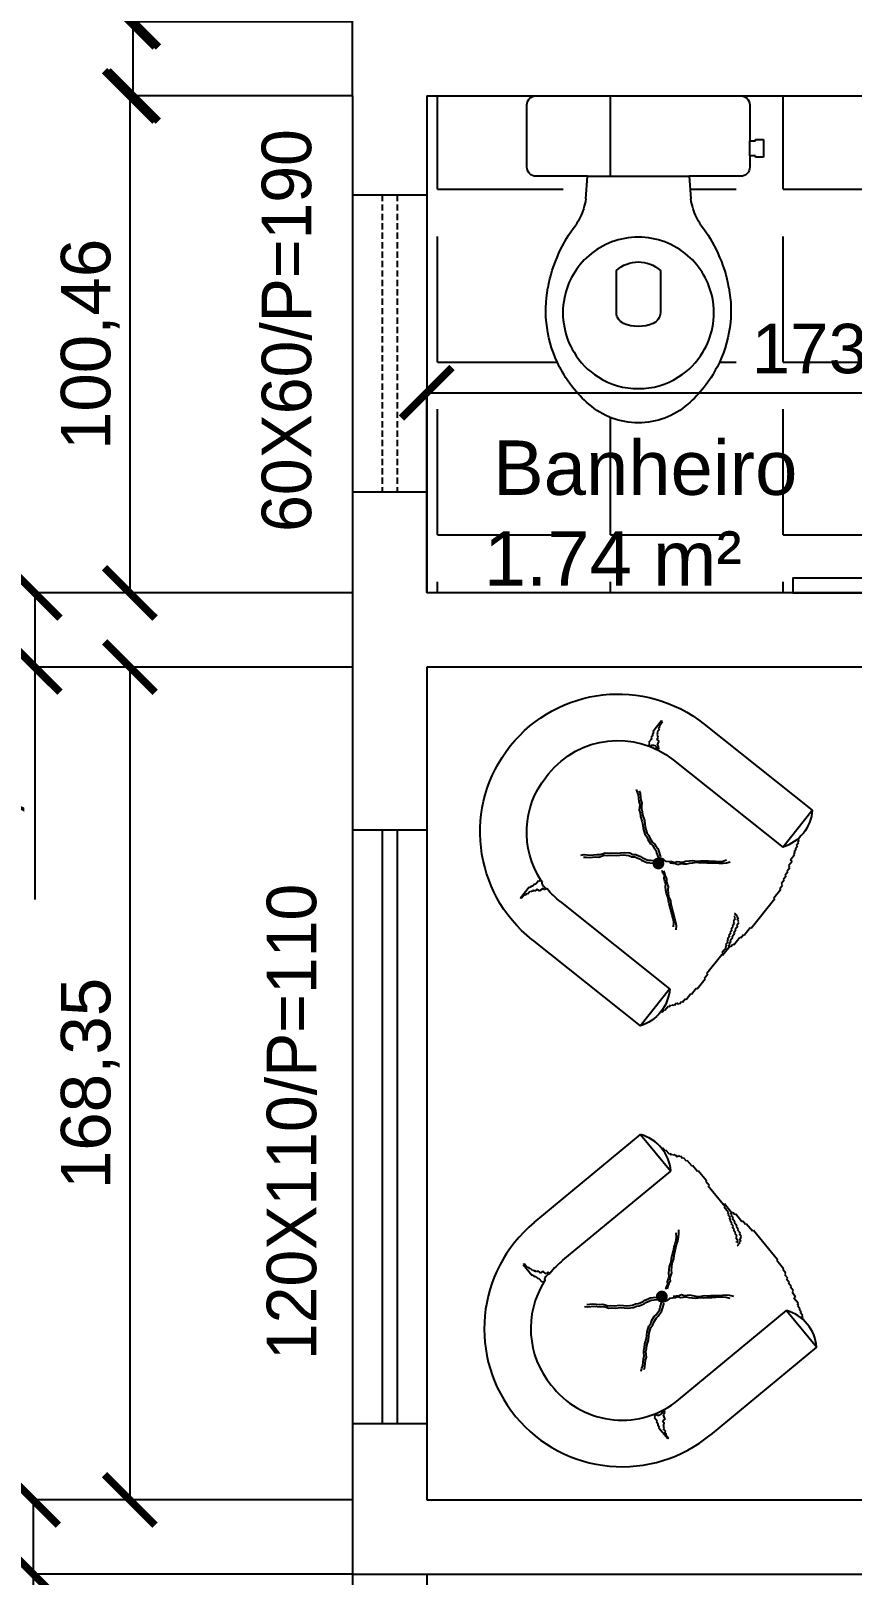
# Model space of a CAD drawing. Header units: metres. Extents: x 13415 to 21618, y 7657 to 10396.
# Drawn here: x 15529.3 to 15695.3, y 8276.5 to 8588.7 of the extents above; entities that cross this region are included whole.
import ezdxf

# ---------------------------------------------------------------- set-up
doc = ezdxf.new("R2010")
doc.units = ezdxf.units.M
doc.header["$LTSCALE"] = 0.2
doc.linetypes.add('HIDDENX2', pattern=[19.05, 12.7, -6.35])
for name, color, linetype in [('01', 1, 'Continuous'), ('02', 2, 'Continuous'), ('03', 3, 'Continuous'), ('04', 4, 'Continuous'), ('05', 5, 'Continuous'), ('06', 6, 'Continuous'), ('Block1', 1, 'Continuous'), ('Block2', 2, 'Continuous')]:
    doc.layers.add(name, color=color, linetype=linetype)
doc.styles.get("Standard").update_dxf_attribs({"font": 'arial.ttf'})
doc.dimstyles.new('Cotas Externas', dxfattribs={"dimtxt": 10, "dimasz": 10.2, "dimexe": 0.125, "dimexo": 0.0625, "dimgap": 2, "dimtad": 1, "dimzin": 1, "dimtxsty": 'Standard', "dimblk": 'ARCHTICK', "dimcen": 0.2, "dimclrd": 2, "dimclre": 2, "dimadec": 0, "dimazin": 0, "dimtfac": 1, "dimtmove": 0, "dimatfit": 3, "dimfxl": 1, "dimarcsym": 0})
doc.dimstyles.new('Gustavo', dxfattribs={"dimtxt": 10, "dimasz": 5, "dimexe": 0.18, "dimexo": 0.0625, "dimgap": 2, "dimtad": 1, "dimtxsty": 'Standard', "dimblk": 'ARCHTICK', "dimcen": 0.09, "dimse1": 1, "dimse2": 1, "dimclrd": 2, "dimadec": 0, "dimazin": 0, "dimtfac": 1, "dimtofl": 0, "dimtmove": 0, "dimatfit": 3, "dimfxl": 1, "dimtolj": 1, "dimtzin": 0, "dimarcsym": 0})

# ---------------------------------------------------------------- blocks, each defined once
blk = doc.blocks.new('Vaso003c')
for p, q in [((12.1, 22.5), (4.8, 22.5)), ((15.1, 22.5), (12.1, 22.5)), ((17.35, 22.5), (15.1, 22.5)), ((3, 20.7), (3, -20.7)), ((19.25, 10.28), (19.25, 20.7)), ((23.8, 10.6), (19.25, 10.28)), ((19.25, -20.7), (19.25, -10.28)), ((19.25, -10.28), (23.8, -10.6)), ((4.8, -22.5), (12.1, -22.5)), ((12.1, -23.65), (11.8, -23.65)), ((11.8, -23.65), (11.8, -25.25)), ((12.1, -22.5), (12.1, -23.65)), ((15.1, -23.65), (15.1, -22.5)), ((15.1, -22.5), (17.35, -22.5)), ((15.4, -23.65), (15.1, -23.65)), ((15.4, -25.25), (15.4, -23.65)), ((11.8, -25.25), (13.6, -25.25)), ((13.6, -25.25), (15.4, -25.25))]:
    blk.add_line(p, q)
for points in [[(31.55, 0, -0.18052), (35.3, 10, -0.167158), (43.8, 14.95, -0.1), (49.8, 14.95, -0.096291), (54.8, 13, -0.13332), (59.8, 8.1, -0.150886), (62.15, 0, -0.150886), (59.8, -8.1, -0.13332), (54.8, -13, -0.096291), (49.8, -14.95, -0.1), (43.8, -14.95, -0.167158), (35.3, -10, -0.18052)], [(49, 3, 0.276984), (46.8, 4.45), (38.3, 4.45, 0.393258), (38.3, -4.45), (46.8, -4.45, 0.276984), (49, -3, 0.2)]]:
    blk.add_lwpolyline(points, format="xyb", close=True)
for points in [[(19.25, 10.28), (19.25, 0), (19.25, -10.28)], [(15.1, -22.5), (12.1, -22.5)]]:
    blk.add_lwpolyline(points)
for centre, radius, start, end in [((4.79, 20.71), 1.79, 89.5929, 180.3396), ((17.43, 20.68), 1.82, 0.5732, 92.5231), ((45.61, -8.55), 26.87, 113.7212, 127.9102), ((46.37, -8.52), 27.15, 99.682, 115.2124), ((46.37, -4.6), 23.31, 81.5468, 101.3173), ((46.37, -6.14), 24.83, 62.5846, 82.0561), ((46.69, -5.94), 24.5, 40.581, 63.0371), ((20.89, 25.37), 15.14, 288.9102, 302.8225), ((20.08, 31.83), 21.55, 279.9541, 285.4067), ((53.92, -0.05), 15.18, 0.1765, 41.4371), ((53.92, 0.05), 15.18, 318.5629, 359.8235), ((20.08, -31.83), 21.55, 74.5933, 80.0459), ((20.89, -25.37), 15.14, 57.1775, 71.0898), ((46.69, 5.94), 24.5, 296.9629, 319.419), ((45.61, 8.55), 26.87, 232.0898, 246.2788), ((46.37, 8.52), 27.15, 244.7876, 260.318), ((46.37, 4.6), 23.31, 258.6827, 278.4532), ((46.37, 6.14), 24.83, 277.9439, 297.4154), ((4.79, -20.71), 1.79, 179.6604, 270.4071), ((17.43, -20.68), 1.82, 267.4769, 359.4268)]:
    blk.add_arc(centre, radius, start, end)
blk = doc.blocks.new('Poltrona011')
at = {"layer": 'Block1'}
for p, q in [((-7.19, 43.4), (-6.62, 42.97)), ((-7.05, 42.69), (-6.48, 42.26)), ((-6.62, 42.97), (-6.2, 42.54)), ((-6.48, 42.26), (-6.05, 41.83)), ((-6.2, 42.54), (-5.77, 41.97)), ((-6.05, 41.83), (-5.63, 41.26)), ((-5.77, 41.97), (-5.48, 41.54)), ((-5.63, 41.26), (-5.34, 40.83)), ((-5.48, 41.54), (-5.06, 40.97)), ((6.49, 41.54), (6.06, 40.97)), ((6.63, 41.26), (6.35, 40.83)), ((6.77, 41.97), (6.49, 41.54)), ((7.06, 41.83), (6.63, 41.26)), ((7.2, 42.54), (6.77, 41.97)), ((7.49, 42.26), (7.06, 41.83)), ((7.63, 42.97), (7.2, 42.54)), ((8.06, 42.68), (7.49, 42.26)), ((8.2, 43.4), (7.63, 42.97)), ((-5.34, 40.83), (-4.91, 40.26)), ((-5.06, 40.97), (-4.49, 40.26)), ((-4.91, 40.26), (-4.34, 39.55)), ((-4.49, 40.26), (-4.2, 39.83)), ((-4.34, 39.55), (-4.06, 39.12)), ((-4.2, 39.83), (-3.77, 39.41)), ((-4.06, 39.12), (-3.63, 38.69)), ((-3.77, 39.41), (-3.35, 38.69)), ((-3.63, 38.69), (-3.2, 37.98)), ((-3.35, 38.69), (-2.92, 38.26)), ((4.35, 38.69), (3.92, 38.26)), ((4.64, 38.69), (4.21, 37.98)), ((4.78, 39.4), (4.35, 38.69)), ((5.06, 39.12), (4.64, 38.69)), ((5.21, 39.83), (4.78, 39.4)), ((5.35, 39.55), (5.06, 39.12)), ((5.49, 40.26), (5.21, 39.83)), ((5.92, 40.26), (5.35, 39.55)), ((6.06, 40.97), (5.49, 40.26)), ((6.35, 40.83), (5.92, 40.26)), ((-3.2, 37.98), (-2.78, 37.55)), ((-2.92, 38.26), (-2.49, 37.84)), ((-2.78, 37.55), (-2.35, 37.12)), ((-2.49, 37.84), (-2.06, 37.55)), ((-2.35, 37.12), (-1.92, 36.84)), ((-2.06, 37.55), (-1.78, 37.12)), ((-1.92, 36.84), (-1.64, 36.41)), ((-1.78, 37.12), (-1.49, 36.7)), ((-1.64, 36.41), (-1.35, 35.98)), ((-1.49, 36.7), (-1.07, 36.41)), ((-1.35, 35.98), (-0.92, 35.7)), ((-1.07, 36.41), (-0.92, 35.98)), ((-0.92, 35.98), (-0.64, 35.55)), ((-0.92, 35.7), (-0.78, 35.27)), ((1.93, 35.98), (1.64, 35.55)), ((1.93, 35.7), (1.78, 35.27)), ((2.07, 36.41), (1.93, 35.98)), ((2.35, 35.98), (1.93, 35.7)), ((2.5, 36.69), (2.07, 36.41)), ((2.64, 36.41), (2.35, 35.98)), ((2.78, 37.12), (2.5, 36.69)), ((2.92, 36.84), (2.64, 36.41)), ((3.07, 37.55), (2.78, 37.12)), ((3.35, 37.12), (2.92, 36.84)), ((3.49, 37.84), (3.07, 37.55)), ((3.78, 37.55), (3.35, 37.12)), ((3.92, 38.26), (3.49, 37.84)), ((4.21, 37.98), (3.78, 37.55)), ((-0.78, 35.27), (-0.5, 34.84)), ((-0.78, 32.27), (-0.21, 33.13)), ((-0.64, 35.55), (-0.35, 35.13)), ((-0.35, 32.13), (0.22, 32.99)), ((0.5, 33.41), (0.36, 33.84)), ((0.79, 32.99), (0.5, 33.41)), ((1.36, 32.13), (0.79, 32.99)), ((1.07, 33.41), (0.93, 32.99)), ((1.21, 33.84), (1.07, 33.41)), ((1.5, 34.84), (1.21, 34.41)), ((1.21, 34.41), (1.21, 33.84)), ((1.78, 32.27), (1.21, 33.13)), ((1.64, 35.55), (1.36, 35.13)), ((1.78, 35.27), (1.5, 34.84)), ((-1.64, 29.56), (-1.35, 30.42)), ((-1.35, 30.85), (-1.21, 31.28)), ((-1.35, 30.42), (-1.35, 30.85)), ((-1.21, 31.28), (-1.07, 31.85)), ((-1.21, 29.42), (-0.93, 30.28)), ((-1.07, 31.85), (-0.78, 32.27)), ((-0.93, 30.71), (-0.78, 31.13)), ((-0.93, 30.28), (-0.93, 30.71)), ((-0.78, 31.13), (-0.64, 31.7)), ((-0.64, 31.7), (-0.35, 32.13)), ((1.64, 31.7), (1.36, 32.13)), ((1.78, 31.13), (1.64, 31.7)), ((2.07, 31.85), (1.78, 32.27)), ((1.93, 30.7), (1.78, 31.13)), ((1.93, 30.28), (1.93, 30.7)), ((2.21, 29.42), (1.93, 30.28)), ((2.21, 31.28), (2.07, 31.85)), ((2.35, 30.85), (2.21, 31.28)), ((2.35, 30.42), (2.35, 30.85)), ((2.64, 29.56), (2.35, 30.42)), ((-3.06, 27.28), (-2.64, 27.71)), ((-2.64, 27.71), (-2.07, 28.57)), ((-2.64, 27.14), (-2.21, 27.57)), ((-2.21, 27.57), (-1.64, 28.42)), ((-2.07, 28.57), (-1.92, 29.14)), ((-1.92, 29.14), (-1.64, 29.56)), ((-1.64, 28.42), (-1.5, 28.99)), ((-1.5, 28.99), (-1.21, 29.42)), ((2.5, 28.99), (2.21, 29.42)), ((2.64, 28.42), (2.5, 28.99)), ((2.92, 29.14), (2.64, 29.56)), ((3.21, 27.57), (2.64, 28.42)), ((3.07, 28.57), (2.92, 29.14)), ((3.64, 27.71), (3.07, 28.57)), ((3.64, 27.14), (3.21, 27.57)), ((4.06, 27.28), (3.64, 27.71)), ((-5.63, 24.57), (-5.2, 24.86)), ((-5.2, 24.86), (-4.78, 25.14)), ((-5.2, 24.43), (-4.78, 24.72)), ((-4.78, 24.72), (-4.35, 25)), ((-4.78, 25.14), (-4.49, 25.57)), ((-4.49, 25.57), (-4.06, 26)), ((-4.35, 25), (-4.06, 25.43)), ((-4.06, 26), (-3.49, 26.86)), ((-4.06, 25.43), (-3.63, 25.86)), ((-3.63, 25.86), (-3.06, 26.71)), ((-3.49, 26.86), (-3.06, 27.28)), ((-3.06, 26.71), (-2.64, 27.14)), ((4.06, 26.71), (3.64, 27.14)), ((4.49, 26.85), (4.06, 27.28)), ((4.63, 25.86), (4.06, 26.71)), ((5.06, 26), (4.49, 26.85)), ((5.06, 25.43), (4.63, 25.86)), ((5.49, 25.57), (5.06, 26)), ((5.35, 25), (5.06, 25.43)), ((5.77, 24.71), (5.35, 25)), ((5.77, 25.14), (5.49, 25.57)), ((6.2, 24.86), (5.77, 25.14)), ((6.2, 24.43), (5.77, 24.71)), ((6.63, 24.57), (6.2, 24.86)), ((-7.34, 22.44), (-7.06, 22.86)), ((-7.34, 21.86), (-6.91, 22.29)), ((-7.06, 22.86), (-6.77, 23.29)), ((-6.91, 22.29), (-6.63, 22.72)), ((-6.77, 23.29), (-5.92, 24.15)), ((-6.63, 22.72), (-6.34, 23.15)), ((-6.34, 23.15), (-5.49, 24)), ((-5.92, 24.15), (-5.63, 24.57)), ((-5.49, 24), (-5.2, 24.43)), ((6.49, 24), (6.2, 24.43)), ((7.34, 23.15), (6.49, 24)), ((6.91, 24.14), (6.63, 24.57)), ((7.77, 23.29), (6.91, 24.14)), ((7.63, 22.72), (7.34, 23.15)), ((7.91, 22.29), (7.63, 22.72)), ((8.05, 22.86), (7.77, 23.29)), ((-17.68, 19.2), (-17.87, 19.01)), ((-17.48, 19.2), (-17.68, 19.2)), ((-17.29, 19.58), (-17.48, 19.39)), ((-17.48, 19.39), (-17.48, 19.2)), ((-16.91, 19.58), (-17.29, 19.58)), ((-16.71, 20.16), (-16.91, 20.16)), ((-16.91, 20.16), (-16.91, 19.58)), ((-16.14, 20.35), (-16.71, 20.16)), ((-15.94, 20.73), (-16.14, 20.73)), ((-16.14, 20.73), (-16.14, 20.35)), ((-15.77, 20.95), (-15.94, 20.73)), ((-15.84, 20.65), (-15.82, 20.74)), ((-15.84, 20.4), (-15.84, 20.65)), ((-15.82, 20.31), (-15.84, 20.4)), ((-15.82, 20.74), (-15.78, 20.82)), ((-15.82, 19.97), (-15.82, 20.31)), ((-15.74, 19.88), (-15.82, 19.97)), ((-15.78, 20.82), (-15.76, 20.91)), ((-15.76, 20.91), (-15.76, 20.93)), ((-15.71, 19.8), (-15.74, 19.88)), ((-15.67, 19.69), (-15.71, 19.8)), ((-15.63, 19.59), (-15.67, 19.69)), ((-15.54, 19.52), (-15.63, 19.59)), ((-15.44, 19.48), (-15.54, 19.52)), ((-15.31, 19.42), (-15.44, 19.48)), ((-15.37, 19.01), (-15.37, 19.2)), ((-15.37, 19.2), (-15.18, 19.2)), ((-15.25, 19.33), (-15.31, 19.42)), ((15.41, 19.19), (15.41, 19.58)), ((15.48, 19.32), (15.54, 19.41)), ((15.54, 19.41), (15.67, 19.47)), ((15.67, 19.47), (15.78, 19.52)), ((15.99, 20.92), (15.74, 20.33)), ((15.78, 19.52), (15.86, 19.58)), ((15.86, 19.58), (15.91, 19.69)), ((15.91, 19.69), (15.95, 19.79)), ((15.95, 19.79), (15.97, 19.88)), ((15.97, 19.88), (16.06, 19.96)), ((15.99, 20.9), (15.99, 20.92)), ((16.01, 20.81), (15.99, 20.9)), ((16, 20.94), (16.18, 20.73)), ((16.06, 20.73), (16.01, 20.81)), ((16.08, 20.64), (16.06, 20.73)), ((16.06, 20.3), (16.08, 20.39)), ((16.06, 19.96), (16.06, 20.3)), ((16.08, 20.39), (16.08, 20.64)), ((16.18, 20.73), (16.37, 20.73)), ((16.37, 20.73), (16.37, 20.34)), ((16.37, 20.34), (16.95, 20.15)), ((16.95, 20.15), (17.14, 20.15)), ((17.14, 20.15), (17.14, 19.58)), ((17.14, 19.58), (17.53, 19.58)), ((17.53, 19.58), (17.72, 19.38)), ((17.72, 19.38), (17.72, 19.19)), ((-19.21, 18.43), (-19.98, 18.43)), ((-19.98, 18.43), (-19.98, 18.24)), ((-19.98, 18.24), (-17.48, 18.24)), ((-19.02, 18.62), (-19.21, 18.43)), ((-18.64, 18.62), (-19.02, 18.62)), ((-18.06, 18.81), (-18.64, 18.81)), ((-18.64, 18.81), (-18.64, 18.62)), ((-17.87, 19.01), (-18.06, 19.01)), ((-18.06, 19.01), (-18.06, 18.81)), ((-17.48, 18.24), (-17.48, 18.43)), ((-17.48, 18.43), (-17.1, 18.43)), ((-17.1, 18.43), (-16.91, 18.62)), ((-16.91, 18.62), (-16.52, 18.62)), ((-16.52, 18.62), (-16.33, 18.81)), ((-16.33, 18.81), (-15.56, 18.81)), ((-15.56, 18.81), (-15.56, 19.01)), ((-15.56, 19.01), (-15.37, 19.01)), ((15.6, 19.19), (15.41, 19.19)), ((15.6, 19), (15.6, 19.19)), ((15.79, 19), (15.6, 19)), ((15.79, 18.81), (15.79, 19)), ((16.56, 18.81), (15.79, 18.81)), ((16.76, 18.61), (16.56, 18.81)), ((17.14, 18.61), (16.76, 18.61)), ((17.33, 18.42), (17.14, 18.61)), ((17.72, 18.42), (17.33, 18.42)), ((17.72, 19.19), (17.91, 19.19)), ((17.72, 18.23), (17.72, 18.42)), ((20.22, 18.23), (17.72, 18.23)), ((17.91, 19.19), (18.1, 19)), ((18.1, 19), (18.29, 19)), ((18.29, 19), (18.29, 18.81)), ((18.29, 18.81), (18.87, 18.81)), ((18.87, 18.81), (18.87, 18.61)), ((18.87, 18.61), (19.26, 18.61)), ((19.26, 18.61), (19.45, 18.42)), ((19.45, 18.42), (20.22, 18.42)), ((20.22, 18.42), (20.22, 18.23))]:
    blk.add_line(p, q, dxfattribs=at)
at = {"layer": 'Block1', "const_width": 1.05}
blk.add_lwpolyline([(0.07, 33.03, -1), (0.07, 34.08, -1)], format="xyb", close=True, dxfattribs=at)
at = {"layer": 'Block2'}
for p, q in [((-16.52, 52.05), (-16.52, 52.24)), ((-16.52, 52.24), (-15.75, 52.24)), ((-15.75, 52.24), (-15.75, 52.44)), ((-15.75, 52.44), (-14.4, 52.44)), ((-14.4, 52.44), (-14.4, 52.63)), ((-14.4, 52.63), (-13.06, 52.63)), ((-13.06, 52.63), (-13.06, 52.82)), ((-13.06, 52.82), (-10.75, 52.82)), ((-10.75, 52.82), (-10.75, 52.63)), ((-10.75, 52.63), (-9.79, 52.63)), ((-9.79, 52.63), (-9.79, 52.44)), ((-9.79, 52.44), (-5.56, 52.43)), ((-5.75, 52.43), (-5.17, 52.43)), ((-5.56, 52.43), (-5.56, 52.63)), ((-5.56, 52.63), (-3.44, 52.63)), ((-5.17, 52.43), (-5.17, 52.24)), ((-5.17, 52.24), (-4.02, 52.24)), ((-4.02, 52.24), (-4.02, 52.05)), ((-3.64, 52.63), (-3.64, 52.43)), ((-3.64, 52.43), (-3.25, 52.43)), ((-3.44, 52.63), (-3.44, 52.82)), ((-3.44, 52.82), (-2.87, 52.82)), ((-3.25, 52.43), (-3.25, 52.24)), ((-3.25, 52.24), (-2.68, 52.24)), ((-2.87, 52.82), (-2.87, 53.01)), ((-2.87, 53.01), (-1.14, 53.01)), ((-2.68, 52.24), (-2.68, 52.05)), ((-1.14, 53.2), (-0.37, 53.2)), ((-1.14, 53.01), (-1.14, 53.2)), ((-0.37, 53.39), (1.36, 53.39)), ((-0.37, 53.2), (-0.37, 53.39)), ((1.36, 53.59), (8.09, 53.58)), ((1.36, 53.39), (1.36, 53.59)), ((8.09, 53.58), (8.09, 53.39)), ((8.09, 53.39), (10.01, 53.39)), ((10.01, 53.39), (10.01, 53.2)), ((10.01, 53.2), (10.78, 53.2)), ((10.78, 53.2), (10.78, 53.01)), ((10.78, 53.01), (10.97, 53.01)), ((10.97, 53.01), (10.97, 52.82)), ((10.97, 52.82), (11.74, 52.82)), ((11.74, 52.82), (11.74, 52.62)), ((11.74, 52.62), (12.51, 52.62)), ((12.51, 52.62), (12.51, 52.43)), ((12.51, 52.43), (13.28, 52.43)), ((13.28, 52.43), (13.28, 52.24)), ((13.28, 52.24), (14.05, 52.24)), ((14.05, 52.24), (14.05, 52.05)), ((-20.17, 50.32), (-20.17, 50.52)), ((-20.17, 50.52), (-19.59, 50.52)), ((-19.59, 50.52), (-19.59, 50.71)), ((-19.59, 50.71), (-18.63, 50.71)), ((-18.63, 50.71), (-18.63, 50.9)), ((-18.63, 50.9), (-18.25, 50.9)), ((-18.25, 50.9), (-18.25, 51.09)), ((-18.25, 51.09), (-18.05, 51.09)), ((-18.05, 51.09), (-18.05, 51.28)), ((-18.05, 51.28), (-17.86, 51.28)), ((-17.86, 51.28), (-17.86, 51.48)), ((-17.86, 51.48), (-17.28, 51.48)), ((-17.28, 51.48), (-17.28, 51.86)), ((-17.28, 51.86), (-17.09, 51.86)), ((-17.09, 51.86), (-17.09, 52.05)), ((-17.09, 52.05), (-16.52, 52.05)), ((-4.02, 52.05), (-3.64, 52.05)), ((-3.64, 52.05), (-3.64, 51.86)), ((-3.64, 51.86), (-3.06, 51.86)), ((-3.06, 51.86), (-3.06, 51.67)), ((-3.06, 51.67), (-2.68, 51.67)), ((-2.68, 51.67), (-2.68, 51.47)), ((-2.68, 51.47), (-2.1, 51.47)), ((-2.68, 52.05), (-1.91, 52.05)), ((-2.1, 51.47), (-2.1, 51.28)), ((-2.1, 51.28), (-1.52, 51.28)), ((-1.91, 52.05), (-1.91, 51.86)), ((-1.91, 51.86), (-1.14, 51.86)), ((-1.52, 51.28), (-1.52, 51.09)), ((-1.52, 51.09), (-0.95, 51.09)), ((-1.14, 51.86), (-1.14, 51.66)), ((-1.14, 51.66), (-0.56, 51.66)), ((-0.95, 51.09), (-0.95, 50.9)), ((-0.95, 50.9), (-0.37, 50.9)), ((-0.56, 51.66), (-0.56, 51.47)), ((-0.56, 51.47), (0.21, 51.47)), ((-0.37, 50.9), (-0.37, 50.7)), ((-0.37, 50.7), (0.21, 50.7)), ((0.21, 51.47), (0.21, 51.28)), ((0.21, 51.28), (0.78, 51.28)), ((0.21, 50.7), (0.21, 50.51)), ((0.21, 50.51), (0.4, 50.51)), ((0.4, 50.51), (0.4, 50.32)), ((0.4, 50.32), (0.98, 50.32)), ((0.78, 51.28), (0.78, 51.09)), ((0.78, 51.09), (0.98, 51.09)), ((0.98, 51.09), (0.98, 50.7)), ((0.98, 50.7), (1.36, 50.7)), ((0.98, 50.32), (0.98, 50.13)), ((0.98, 50.13), (1.17, 50.13)), ((1.17, 49.94), (0.98, 49.94)), ((1.17, 50.13), (1.17, 49.94)), ((1.36, 50.7), (1.36, 50.32)), ((1.36, 50.32), (1.55, 50.32)), ((1.55, 50.32), (1.55, 49.74)), ((1.55, 49.74), (1.75, 49.74)), ((14.05, 52.05), (14.24, 52.05)), ((14.24, 52.05), (14.24, 51.85)), ((14.24, 51.85), (15.2, 51.85)), ((15.2, 51.85), (15.2, 51.47)), ((15.2, 51.47), (16.36, 51.47)), ((16.36, 51.47), (16.36, 51.28)), ((16.36, 51.28), (16.74, 51.28)), ((16.74, 51.28), (16.74, 51.09)), ((16.74, 51.09), (17.32, 51.09)), ((17.32, 51.09), (17.32, 50.89)), ((17.32, 50.89), (17.89, 50.89)), ((17.89, 50.89), (17.89, 50.7)), ((17.89, 50.7), (18.47, 50.7)), ((18.47, 50.7), (18.47, 50.51)), ((18.47, 50.51), (18.85, 50.51)), ((18.85, 50.51), (18.85, 50.32)), ((18.85, 50.32), (19.05, 50.32)), ((-24.5, 24.5), (-24.49, 49)), ((-24.49, 49), (-16.09, 49)), ((-16.1, 24.15), (-16.09, 49)), ((16.1, 24.15), (16.11, 49)), ((16.11, 49), (24.51, 49)), ((16.11, 49), (24.51, 49)), ((24.5, 24.5), (24.51, 49)), ((-0.35, 8.4), (0.35, 8.4)), ((0, 0), (0, 0))]:
    blk.add_line(p, q, dxfattribs=at)
for centre, radius, start, end in [((-20.29, 43.01), 7.32, 54.9829, 124.9953), ((20.31, 43), 7.32, 54.9829, 124.9953), ((0, 24.5), 24.5, 179.9891, 269.9891), ((-0.35, 24.15), 15.75, 179.9891, 191.7233), ((0, 24.5), 24.5, 269.9891, 359.9891), ((0.35, 24.15), 15.75, 269.9891, 359.9891), ((-0.35, 24.15), 15.75, 198.3285, 269.9891)]:
    blk.add_arc(centre, radius, start, end, dxfattribs=at)
blk = doc.blocks.new('_ArchTick')
at = {"color": 0, "linetype": 'ByBlock', "const_width": 0.15}
blk.add_lwpolyline([(-0.5, -0.5), (0.5, 0.5)], dxfattribs=at)
blk = doc.blocks.new('*D143')
at = {"layer": '04', "color": 2, "lineweight": -2, "transparency": 16777216}
for p, q in [((15594.28, 8855.52), (15549.22, 8855.52)), ((15549.34, 8855.52), (15549.34, 8590.52)), ((15594.28, 8590.52), (15549.22, 8590.52))]:
    blk.add_line(p, q, dxfattribs=at)
at = {"layer": 'Defpoints', "color": 0, "transparency": 16777216}
for p in [(15594.34, 8855.52), (15549.34, 8590.52), (15594.34, 8590.52)]:
    blk.add_point(p, dxfattribs=at)
at = {"layer": '04', "color": 2, "lineweight": -2, "transparency": 16777216, "xscale": 10.2, "yscale": 10.2, "zscale": 10.2}
for p, rotation in [((15549.34, 8855.52), 90), ((15549.34, 8590.52), 270)]:
    blk.add_blockref('_ArchTick', p, dxfattribs=dict(at, rotation=rotation))
at = {"layer": '04', "color": 0, "transparency": 16777216, "insert": (15541.33, 8723.02), "char_height": 10, "attachment_point": 5, "rotation": 90}
blk.add_mtext('265,00', dxfattribs=at)
blk = doc.blocks.new('*D144')
at = {"layer": '04', "color": 2, "lineweight": -2, "transparency": 16777216}
for p, q in [((15594.28, 8575.52), (15549.22, 8575.52)), ((15549.34, 8575.52), (15549.34, 8475.06)), ((15594.28, 8475.06), (15549.22, 8475.06))]:
    blk.add_line(p, q, dxfattribs=at)
at = {"layer": 'Defpoints', "color": 0, "transparency": 16777216}
for p in [(15594.34, 8575.52), (15549.34, 8475.06), (15594.34, 8475.06)]:
    blk.add_point(p, dxfattribs=at)
at = {"layer": '04', "color": 2, "lineweight": -2, "transparency": 16777216, "xscale": 10.2, "yscale": 10.2, "zscale": 10.2}
for p, rotation in [((15549.34, 8575.52), 90), ((15549.34, 8475.06), 270)]:
    blk.add_blockref('_ArchTick', p, dxfattribs=dict(at, rotation=rotation))
at = {"layer": '04', "color": 0, "transparency": 16777216, "insert": (15541.33, 8525.29), "char_height": 10, "attachment_point": 5, "rotation": 90}
blk.add_mtext('100,46', dxfattribs=at)
blk = doc.blocks.new('*D145')
at = {"layer": '04', "color": 2, "lineweight": -2, "transparency": 16777216}
for p, q in [((15594.28, 8475.06), (15530.01, 8475.06)), ((15530.13, 8475.06), (15530.13, 8460.06)), ((15594.28, 8460.06), (15530.01, 8460.06)), ((15530.13, 8460.06), (15530.13, 8413.09))]:
    blk.add_line(p, q, dxfattribs=at)
at = {"layer": 'Defpoints', "color": 0, "transparency": 16777216}
for p in [(15594.34, 8475.06), (15530.13, 8460.06), (15594.34, 8460.06)]:
    blk.add_point(p, dxfattribs=at)
at = {"layer": '04', "color": 2, "lineweight": -2, "transparency": 16777216, "xscale": 10.2, "yscale": 10.2, "zscale": 10.2}
for p, rotation in [((15530.13, 8475.06), 90), ((15530.13, 8460.06), 270)]:
    blk.add_blockref('_ArchTick', p, dxfattribs=dict(at, rotation=rotation))
at = {"layer": '04', "color": 0, "transparency": 16777216, "insert": (15522.12, 8431.47), "char_height": 10, "attachment_point": 5, "rotation": 90}
blk.add_mtext('15,00', dxfattribs=at)
blk = doc.blocks.new('*D146')
at = {"layer": '04', "color": 2, "lineweight": -2, "transparency": 16777216}
for p, q in [((15594.28, 8460.06), (15549.22, 8460.06)), ((15549.34, 8460.06), (15549.34, 8291.71)), ((15594.28, 8291.71), (15549.22, 8291.71))]:
    blk.add_line(p, q, dxfattribs=at)
at = {"layer": 'Defpoints', "color": 0, "transparency": 16777216}
for p in [(15594.34, 8460.06), (15549.34, 8291.71), (15594.34, 8291.71)]:
    blk.add_point(p, dxfattribs=at)
at = {"layer": '04', "color": 2, "lineweight": -2, "transparency": 16777216, "xscale": 10.2, "yscale": 10.2, "zscale": 10.2}
for p, rotation in [((15549.34, 8460.06), 90), ((15549.34, 8291.71), 270)]:
    blk.add_blockref('_ArchTick', p, dxfattribs=dict(at, rotation=rotation))
at = {"layer": '04', "color": 0, "transparency": 16777216, "insert": (15541.33, 8375.89), "char_height": 10, "attachment_point": 5, "rotation": 90}
blk.add_mtext('168,35', dxfattribs=at)
blk = doc.blocks.new('*D148')
at = {"layer": '04', "color": 2, "lineweight": -2, "transparency": 16777216}
for p, q in [((15550.02, 8590.52), (15550.02, 8637.49)), ((15594.28, 8590.52), (15549.9, 8590.52)), ((15550.02, 8575.52), (15550.02, 8590.52)), ((15594.28, 8575.52), (15549.9, 8575.52))]:
    blk.add_line(p, q, dxfattribs=at)
at = {"layer": 'Defpoints', "color": 0, "transparency": 16777216}
for p in [(15550.02, 8590.52), (15594.34, 8590.52), (15594.34, 8575.52)]:
    blk.add_point(p, dxfattribs=at)
at = {"layer": '04', "color": 2, "lineweight": -2, "transparency": 16777216, "xscale": 10.2, "yscale": 10.2, "zscale": 10.2}
for p, rotation in [((15550.02, 8590.52), 90), ((15550.02, 8575.52), 270)]:
    blk.add_blockref('_ArchTick', p, dxfattribs=dict(at, rotation=rotation))
at = {"layer": '04', "color": 0, "transparency": 16777216, "insert": (15542.01, 8619.1), "char_height": 10, "attachment_point": 5, "rotation": 90}
blk.add_mtext('15,00', dxfattribs=at)
blk = doc.blocks.new('*D154')
at = {"layer": '04', "color": 2, "lineweight": -2, "transparency": 16777216}
for p, q in [((15594.34, 8276.65), (15594.34, 8206.17)), ((15609.34, 8276.65), (15609.34, 8206.17)), ((15594.34, 8206.29), (15547.37, 8206.29)), ((15609.34, 8206.29), (15594.34, 8206.29))]:
    blk.add_line(p, q, dxfattribs=at)
at = {"layer": 'Defpoints', "color": 0, "transparency": 16777216}
for p in [(15594.34, 8276.71), (15609.34, 8276.71), (15609.34, 8206.29)]:
    blk.add_point(p, dxfattribs=at)
at = {"layer": '04', "color": 2, "lineweight": -2, "transparency": 16777216, "xscale": 10.2, "yscale": 10.2, "zscale": 10.2, "rotation": 180}
blk.add_blockref('_ArchTick', (15594.34, 8206.29), dxfattribs=at)
at = {"layer": '04', "color": 2, "lineweight": -2, "transparency": 16777216, "xscale": 10.2, "yscale": 10.2, "zscale": 10.2}
blk.add_blockref('_ArchTick', (15609.34, 8206.29), dxfattribs=at)
at = {"layer": '04', "color": 0, "transparency": 16777216, "insert": (15565.76, 8214.3), "char_height": 10, "attachment_point": 5}
blk.add_mtext('15,00', dxfattribs=at)
blk = doc.blocks.new('*D155')
at = {"layer": '04', "color": 2, "lineweight": -2, "transparency": 16777216}
for p, q in [((15609.34, 8276.65), (15609.34, 8231.59)), ((15984.34, 8276.65), (15984.34, 8231.59)), ((15609.34, 8231.71), (15984.34, 8231.71))]:
    blk.add_line(p, q, dxfattribs=at)
at = {"layer": 'Defpoints', "color": 0, "transparency": 16777216}
for p in [(15609.34, 8276.71), (15984.34, 8276.71), (15984.34, 8231.71)]:
    blk.add_point(p, dxfattribs=at)
at = {"layer": '04', "color": 2, "lineweight": -2, "transparency": 16777216, "xscale": 10.2, "yscale": 10.2, "zscale": 10.2, "rotation": 180}
blk.add_blockref('_ArchTick', (15609.34, 8231.71), dxfattribs=at)
at = {"layer": '04', "color": 2, "lineweight": -2, "transparency": 16777216, "xscale": 10.2, "yscale": 10.2, "zscale": 10.2}
blk.add_blockref('_ArchTick', (15984.34, 8231.71), dxfattribs=at)
at = {"layer": '04', "color": 0, "transparency": 16777216, "insert": (15796.84, 8239.72), "char_height": 10, "attachment_point": 5}
blk.add_mtext('375,00', dxfattribs=at)
blk = doc.blocks.new('*D169')
at = {"layer": '04', "color": 2, "lineweight": -2, "transparency": 16777216}
for p, q in [((15609.34, 8475.12), (15609.34, 8515.64)), ((15609.34, 8515.52), (15783.31, 8515.52)), ((15783.31, 8475.58), (15783.31, 8515.64))]:
    blk.add_line(p, q, dxfattribs=at)
at = {"layer": 'Defpoints', "color": 0, "transparency": 16777216}
for p in [(15783.31, 8515.52), (15783.31, 8475.52), (15609.34, 8475.06)]:
    blk.add_point(p, dxfattribs=at)
at = {"layer": '04', "color": 2, "lineweight": -2, "transparency": 16777216, "xscale": 10.2, "yscale": 10.2, "zscale": 10.2, "rotation": 180}
blk.add_blockref('_ArchTick', (15609.34, 8515.52), dxfattribs=at)
at = {"layer": '04', "color": 2, "lineweight": -2, "transparency": 16777216, "xscale": 10.2, "yscale": 10.2, "zscale": 10.2}
blk.add_blockref('_ArchTick', (15783.31, 8515.52), dxfattribs=at)
at = {"layer": '04', "color": 0, "transparency": 16777216, "insert": (15696.33, 8523.53), "char_height": 10, "attachment_point": 5}
blk.add_mtext('173,97', dxfattribs=at)
blk = doc.blocks.new('*D225')
at = {"layer": '04', "color": 2, "lineweight": -2, "transparency": 16777216}
for p, q in [((15594.28, 8291.71), (15529.67, 8291.71)), ((15529.8, 8291.71), (15529.8, 8276.71)), ((15594.28, 8276.71), (15529.67, 8276.71)), ((15529.8, 8276.71), (15529.8, 8229.74))]:
    blk.add_line(p, q, dxfattribs=at)
at = {"layer": 'Defpoints', "color": 0, "transparency": 16777216}
for p in [(15594.34, 8291.71), (15529.8, 8276.71), (15594.34, 8276.71)]:
    blk.add_point(p, dxfattribs=at)
at = {"layer": '04', "color": 2, "lineweight": -2, "transparency": 16777216, "xscale": 10.2, "yscale": 10.2, "zscale": 10.2}
for p, rotation in [((15529.8, 8291.71), 90), ((15529.8, 8276.71), 270)]:
    blk.add_blockref('_ArchTick', p, dxfattribs=dict(at, rotation=rotation))
at = {"layer": '04', "color": 0, "transparency": 16777216, "insert": (15521.79, 8248.13), "char_height": 10, "attachment_point": 5, "rotation": 90}
blk.add_mtext('15,00', dxfattribs=at)
blk = doc.blocks.new('*D231')
at = {"layer": '04', "color": 2, "linetype": 'ByBlock', "lineweight": -2, "transparency": 16777216}
blk.add_line((15594.34, 8870.72), (15379.34, 8870.72), dxfattribs=at)
at = {"layer": 'Defpoints', "color": 0, "linetype": 'ByBlock', "transparency": 16777216}
for p in [(15379.34, 8870.72), (15379.34, 8276.71), (15594.34, 8276.71)]:
    blk.add_point(p, dxfattribs=at)
at = {"layer": '04', "color": 2, "linetype": 'ByBlock', "lineweight": -2, "transparency": 16777216, "xscale": 5, "yscale": 5, "zscale": 5, "rotation": 180}
blk.add_blockref('_ArchTick', (15379.34, 8870.72), dxfattribs=at)
at = {"layer": '04', "color": 2, "linetype": 'ByBlock', "lineweight": -2, "transparency": 16777216, "xscale": 5, "yscale": 5, "zscale": 5}
blk.add_blockref('_ArchTick', (15594.34, 8870.72), dxfattribs=at)
at = {"layer": '04', "color": 0, "linetype": 'ByBlock', "transparency": 16777216, "insert": (15486.84, 8877.83), "char_height": 10, "attachment_point": 5}
blk.add_mtext('\\A1;215', dxfattribs=at)

msp = doc.modelspace()

# ---------------------------------------------------------------- hatches: boundary and pattern name
at = {"layer": '01', "linetype": 'ByBlock', "transparency": 33554687}
h = msp.add_hatch(dxfattribs=at)
h.set_pattern_fill('ANGLE', color=256, scale=5)
h.set_pattern_definition([(0, (0, 0), (0, 34.925), [25.4, -9.525]), (90, (0, 0), (-34.925, 2e-15), [25.4, -9.525])])
h.paths.add_polyline_path([(15703.312, 8575.517), (15672.774, 8575.517, -0.4138686), (15674.572, 8573.742), (15674.572, 8566.417), (15675.722, 8566.417), (15675.722, 8566.717), (15677.322, 8566.717), (15677.322, 8564.917), (15677.322, 8563.117), (15675.722, 8563.117), (15675.722, 8563.417), (15674.572, 8563.417), (15674.572, 8566.417), (15674.572, 8573.742, 0.4138686), (15672.774, 8575.517), (15609.34, 8575.517), (15609.34, 8475.058), (15683.312, 8475.253), (15683.312, 8478.058), (15743.312, 8478.058), (15743.312, 8475.412), (15783.312, 8475.517), (15783.312, 8540.517, -0.4031941), (15768.312, 8528.517), (15718.312, 8528.517, -0.3454246), (15703.312, 8540.517)])
h.paths.add_polyline_path([(15662.35, 8559.267), (15662.672, 8554.717, 0.023796), (15663.122, 8552.717, 0.0607785), (15664.722, 8549.417, -0.0619902), (15668.122, 8543.717, -0.0678678), (15670.322, 8536.717, -0.0864797), (15670.522, 8528.717, -0.0851656), (15667.972, 8520.717, -0.0982979), (15662.072, 8513.217, -0.1820041), (15652.072, 8509.417, -0.1820041), (15642.072, 8513.217, -0.0982979), (15636.172, 8520.717, -0.0851656), (15633.622, 8528.717, -0.0864797), (15633.822, 8536.717, -0.0678678), (15636.022, 8543.717, -0.0619902), (15639.422, 8549.417, 0.0607785), (15641.022, 8552.717, 0.023796), (15641.472, 8554.717), (15641.795, 8559.267), (15652.072, 8559.267)], flags=16)
h.paths.add_polyline_path([(15667.022, 8534.717, -0.1), (15667.022, 8528.717, -0.0962911), (15665.072, 8523.717, -0.1333202), (15660.172, 8518.717, -0.150886), (15652.072, 8516.367, -0.150886), (15643.972, 8518.717, -0.1333202), (15639.072, 8523.717, -0.0962911), (15637.122, 8528.717, -0.1), (15637.122, 8534.717, -0.1671584), (15642.072, 8543.217, -0.1805203), (15652.072, 8546.967, -0.1805203), (15662.072, 8543.217, -0.1671584)], flags=0)
h.paths.add_polyline_path([(15656.522, 8540.217), (15656.522, 8531.717, -0.276984), (15655.072, 8529.517, -0.2), (15649.072, 8529.517, -0.276984), (15647.622, 8531.717), (15647.622, 8540.217, -0.3932584)], flags=0)
h.paths.add_polyline_path([(15728.331, 8496.116, -1), (15707.237, 8496.116, -1)], flags=16)
h.paths.add_polyline_path([(15672.019, 8514.035), (15719.747, 8514.035), (15719.747, 8534.642), (15672.019, 8534.642)], flags=24)
h.paths.add_polyline_path([(15735.521, 8498.245), (15775.499, 8498.245), (15775.499, 8510.901), (15735.521, 8510.901)], flags=24)
h.paths.add_polyline_path([(15616.435, 8470.485), (15686.677, 8470.485), (15686.677, 8511.531), (15616.435, 8511.531)], flags=9)

# ---------------------------------------------------------------- linework, layer by layer
at = {"layer": '01'}
for p, q in [((15594.34, 8555.504), (15594.34, 8495.504)), ((15609.34, 8555.504), (15609.34, 8495.504))]:
    msp.add_line(p, q, dxfattribs=at)
at = {"layer": '01', "linetype": 'HIDDENX2', "ltscale": 0.5}
for p, q in [((15600.34, 8555.504), (15600.34, 8495.504)), ((15603.34, 8555.504), (15603.34, 8495.504))]:
    msp.add_line(p, q, dxfattribs=at)
at = {"layer": '02'}
for p, q in [((15594.34, 8427.155), (15594.34, 8307.155)), ((15609.34, 8427.155), (15609.34, 8307.155))]:
    msp.add_line(p, q, dxfattribs=at)
msp.add_lwpolyline([(15683.312, 8475.058), (15743.312, 8475.058), (15743.312, 8478.058), (15683.312, 8478.058)], close=True, dxfattribs=at)
at = {"layer": '03'}
for p, q in [((15600.34, 8427.155), (15600.34, 8307.155)), ((15603.34, 8427.155), (15603.34, 8307.155))]:
    msp.add_line(p, q, dxfattribs=at)
at = {"layer": '06'}
for p, q in [((15594.34, 8575.517), (15594.34, 8670.517)), ((15594.34, 8575.517), (15594.34, 8555.517)), ((15609.34, 8575.517), (15609.34, 8555.504)), ((15609.34, 8575.517), (15783.312, 8575.517)), ((15594.34, 8555.504), (15609.34, 8555.504)), ((15594.34, 8495.504), (15594.34, 8427.155)), ((15594.34, 8495.504), (15609.34, 8495.504)), ((15609.34, 8495.504), (15609.34, 8475.058)), ((15713.312, 8475.058), (15609.34, 8475.058)), ((15609.34, 8460.058), (15609.34, 8427.155)), ((15713.312, 8460.058), (15609.34, 8460.058)), ((15594.34, 8427.155), (15609.34, 8427.155)), ((15594.34, 8307.155), (15594.34, 8276.713)), ((15594.34, 8307.155), (15609.34, 8307.155)), ((15609.34, 8307.155), (15609.34, 8291.713)), ((15609.34, 8291.713), (15740.15, 8291.713)), ((15594.34, 8276.713), (15740.15, 8276.713))]:
    msp.add_line(p, q, dxfattribs=at)

# ---------------------------------------------------------------- block references
at = {"layer": '01', "xscale": -1, "rotation": 90}
msp.add_blockref('Vaso003c', (15652.072, 8578.517), dxfattribs=at)
at = {"layer": '01', "yscale": 1.138271955332258, "zscale": 1.138271955332258}
for p, xscale, rotation in [((15626.206, 8444.116), -1.138271955332258, 231.4307374582876), ((15627.346, 8308.511), 1.138271955332258, 309.6346049173846)]:
    msp.add_blockref('Poltrona011', p, dxfattribs=dict(at, xscale=xscale, rotation=rotation))

# ---------------------------------------------------------------- texts
at = {"layer": '02', "char_height": 10, "attachment_point": 1, "rotation": 90}
for s, insert in [('\\pxqc;{\\Famgdtans dwe edits|c0;60X60/P=190}', (15575.972, 8388.201)), ('\\pxqc;{\\Famgdtans dwe edits|c0;120X110/P=110}', (15576.989, 8228.216))]:
    msp.add_mtext_dynamic_manual_height_columns(s, width=279.77916, gutter_width=12.5, heights=[0], dxfattribs=dict(at, insert=insert))
at = {"layer": '05', "insert": (15576.858, 8505.87), "char_height": 11, "attachment_point": 1}
msp.add_mtext_dynamic_manual_height_columns('\\pxqc;{\\C1;Banheiro\\P\\pq*;^I1.74 m²}', width=153.17879, gutter_width=125, heights=[110.273], dxfattribs=at)

# ---------------------------------------------------------------- dimensions: what is measured, and where the dimension line sits
at = {"layer": '04', "linetype": 'ByBlock'}
dim = msp.add_linear_dim(base=(15379.34, 8870.721), p1=(15594.34, 8276.713), p2=(15379.34, 8276.713), dimstyle='Gustavo', dxfattribs=at)
dim.commit()
dim.dimension.update_dxf_attribs({"geometry": '*D231', "text_midpoint": (15486.84, 8877.827)})
at = {"layer": '04'}
for base, p1, p2, picture, middle in [((15549.34, 8590.517), (15594.34, 8855.517), (15594.34, 8590.517), '*D143', (15541.331, 8723.017)), ((15550.022, 8590.517), (15594.34, 8575.517), (15594.34, 8590.517), '*D148', (15542.013, 8619.102)), ((15549.34, 8475.058), (15594.34, 8575.517), (15594.34, 8475.058), '*D144', (15541.331, 8525.288)), ((15549.3403, 8291.7126), (15594.3403, 8460.0585), (15594.3403, 8291.7126), '*D146', (15541.3307, 8375.8855))]:
    dim = msp.add_linear_dim(base=base, p1=p1, p2=p2, angle=90, dimstyle='Cotas Externas', override={"dimtxt": 10}, dxfattribs=at)
    dim.commit()
    dim.dimension.update_dxf_attribs({"geometry": picture, "text_midpoint": middle})
for base, p1, p2, picture, middle in [((15783.312, 8515.517), (15609.34, 8475.058), (15783.312, 8475.517), '*D169', (15696.326, 8523.527)), ((15984.34, 8231.713), (15609.34, 8276.713), (15984.34, 8276.713), '*D155', (15796.84, 8239.722))]:
    dim = msp.add_linear_dim(base=base, p1=p1, p2=p2, dimstyle='Cotas Externas', override={"dimtxt": 10}, dxfattribs=at)
    dim.commit()
    dim.dimension.update_dxf_attribs({"geometry": picture, "text_midpoint": middle})
for base, p1, p2, picture, middle in [((15530.133, 8460.058), (15594.34, 8475.058), (15594.34, 8460.058), '*D145', (15522.123, 8431.474)), ((15529.798, 8276.713), (15594.34, 8291.713), (15594.34, 8276.713), '*D225', (15521.789, 8248.128))]:
    dim = msp.add_linear_dim(base=base, p1=p1, p2=p2, angle=90, dimstyle='Cotas Externas', dxfattribs=at)
    dim.commit()
    dim.dimension.update_dxf_attribs({"geometry": picture, "text_midpoint": middle})
dim = msp.add_linear_dim(base=(15609.34, 8206.291), p1=(15594.34, 8276.713), p2=(15609.34, 8276.713), dimstyle='Cotas Externas', dxfattribs=at)
dim.commit()
dim.dimension.update_dxf_attribs({"geometry": '*D154', "text_midpoint": (15565.756, 8206.291), "dimtype": 160})

doc.saveas('drawing.dxf')
